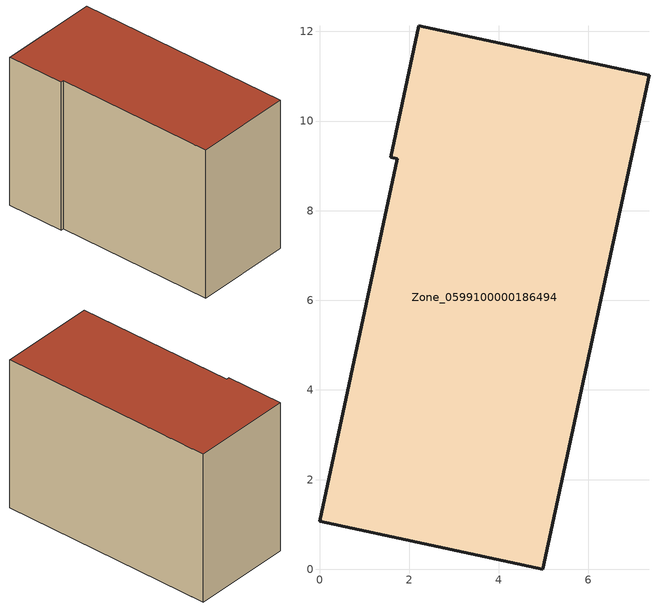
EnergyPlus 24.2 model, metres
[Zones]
Zone_0599100000186494
 floor ground (C_G): 0,1.07 1.74,9.16 1.59,9.19 2.22,12.13 7.35,11.02 4.98,0 z0
 wall outside (C_F): 1.74,9.16 0,1.07 4.98,0 7.35,11.02 2.22,12.13 1.59,9.19 1.74,9.16 z0:7.95
 roof outside (C_R): 2.22,12.13 1.59,9.19 1.74,9.16 0,1.07 4.98,0 7.35,11.02 z7.95
[BUILDING]
Pand.0599100000186494: North Axis=0; Terrain=City; Loads Convergence Tolerance Value=0.04; Temperature Convergence Tolerance Value=0.4; Solar Distribution=FullExterior; Maximum Number of Warmup Days=25; Minimum Number of Warmup Days=1
[Site:Location]
Rotterdam.The.Hague.AP_ZH_NLD Design_Conditions: Latitude=51.96; Longitude=4.45; Time Zone=1; Elevation=-4.5
[SITE:GROUNDTEMPERATURE:BUILDINGSURFACE]
18, 18, 18, 18, 18, 18, 18, 18, 18, 18, 18, 18
[MATERIAL] Thermal Absorptance=0.9; Solar Absorptance=0.7; Visible Absorptance=0.7
Name | Roughness | Thickness | Conductivity | Density | Specific Heat
G.TI.1975-1991 | MediumSmooth | 0.15 | 0.288461 | 540 | 1210
F.TI.1975-1991 | Rough | 0.3 | 0.230769 | 1920 | 840
R.TI.1975-1991 | MediumRough | 0.2 | 0.153846 | 1500 | 1000
[CONSTRUCTION]
C_G: G.TI.1975-1991
C_F: F.TI.1975-1991
C_R: R.TI.1975-1991
[ZONE]
Zone_0599100000186494: Type=1; Multiplier=1; Ceiling Height=Autocalculate; Volume=Autocalculate; Floor Area=autocalculate; Part of Total Floor Area=Yes
[ZONEINFILTRATION:DESIGNFLOWRATE]
Infil_Zone_0599100000186494: Zone or ZoneList or Space or SpaceList=Zone_0599100000186494; Schedule=AlwaysOn; Design Flow Rate Calculation Method=Flow/Area; Flow Rate per Floor Area=0.003; Constant Term Coefficient=1; Temperature Term Coefficient=0; Velocity Term Coefficient=0; Velocity Squared Term Coefficient=0
[HVACTEMPLATE:ZONE:IDEALLOADSAIRSYSTEM]
Zone_0599100000186494: Maximum Heating Supply Air Temperature=50; Minimum Cooling Supply Air Temperature=13; Maximum Heating Supply Air Humidity Ratio=0.0156; Minimum Cooling Supply Air Humidity Ratio=0.0077; Heating Limit=NoLimit; Cooling Limit=NoLimit; Dehumidification Control Type=ConstantSensibleHeatRatio; Cooling Sensible Heat Ratio=0.7; Dehumidification Setpoint=60; Humidification Control Type=None; Humidification Setpoint=30; Outdoor Air Method=None; Outdoor Air Flow Rate per Person=0.00944; Outdoor Air Flow Rate per Zone Floor Area=0; Outdoor Air Flow Rate per Zone=0; Demand Controlled Ventilation Type=None; Outdoor Air Economizer Type=NoEconomizer; Heat Recovery Type=None; Sensible Heat Recovery Effectiveness=0.7; Latent Heat Recovery Effectiveness=0.65
[ZONECONTROL:THERMOSTAT]
ThermostatControl_Zone_0599100000186494: Zone or ZoneList=Zone_0599100000186494; Control Type Schedule=DualSetpointControlType; Control 1=Thermostat_Zone_0599100000186494; Temperature Difference Between Cutout And Setpoint=0
[THERMOSTATSETPOINT:DUALSETPOINT]
Thermostat_Zone_0599100000186494: Heating Setpoint Temperature Schedule=HeatingSetpoint_Zone_0599100000186494; Cooling Setpoint Temperature Schedule=CoolingSetpoint_Zone_0599100000186494
[SCHEDULE:COMPACT]
HeatingSetpoint_Zone_0599100000186494: Through: 12/31, For: AllDays, Until: 24:00, 21
CoolingSetpoint_Zone_0599100000186494: Through: 12/31, For: AllDays, Until: 24:00, 24
DualSetpointControlType: Through: 12/31, For: AllDays, Until: 24:00, 4
AlwaysOn: Through: 12/31, For: AllDays, Until: 24:00, 1
